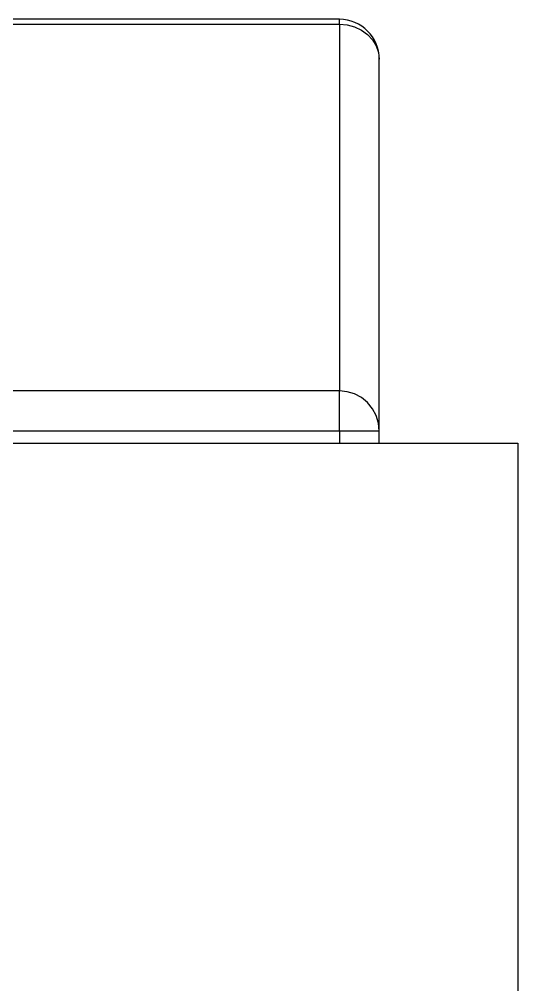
# Model space of a CAD drawing. Extents: x 2.75 to 8.34, y 2.35 to 7.17.
# Drawn here: x 7.8519 to 7.9006, y 3.9518 to 4.046 of the extents above; entities that cross this region are included whole.
import ezdxf

# ---------------------------------------------------------------- set-up
doc = ezdxf.new("R2010")
doc.units = 0
doc.header["$LTSCALE"] = 0.5
doc.layers.add('TANGENT_LINES', color=7, linetype='CONTINUOUS')
doc.layers.add('VISIBLE', color=7, linetype='CONTINUOUS')

msp = doc.modelspace()

# ---------------------------------------------------------------- linework, layer by layer
at = {"layer": 'TANGENT_LINES'}
for p, q in [((7.883191, 4.04555), (7.883191, 4.046028)), ((7.783503, 4.04555), (7.883191, 4.04555)), ((7.883191, 4.04555), (7.883191, 4.00974)), ((7.883191, 4.00974), (7.783503, 4.00974)), ((7.883191, 4.005834), (7.883191, 4.00974)), ((7.783503, 4.005834), (7.883191, 4.005834)), ((7.883191, 4.005834), (7.883191, 4.004633)), ((7.883191, 4.005834), (7.887097, 4.005834))]:
    msp.add_line(p, q, dxfattribs=at)
for points in [[(7.883191, 4.04555), (7.883953, 4.045484), (7.884686, 4.045289), (7.885361, 4.044972), (7.885953, 4.044546), (7.886439, 4.044026), (7.8868, 4.043434), (7.887022, 4.04279), (7.887097, 4.042121)], [(7.887097, 4.005834), (7.887022, 4.006596), (7.8868, 4.007329), (7.886439, 4.008004), (7.885953, 4.008596), (7.885361, 4.009082), (7.884686, 4.009442), (7.883953, 4.009665), (7.883191, 4.00974)]]:
    msp.add_lwpolyline(points, dxfattribs=at)
at = {"layer": 'VISIBLE'}
for p, q in [((7.883191, 4.046028), (7.783503, 4.046028)), ((7.887097, 4.005834), (7.887097, 4.042121)), ((7.887097, 4.004633), (7.887097, 4.005834)), ((7.654563, 4.004633), (7.900626, 4.004633)), ((7.900626, 4.004633), (7.900626, 3.807783))]:
    msp.add_line(p, q, dxfattribs=at)
msp.add_arc((7.883191, 4.042121), 0.003906, 0, 90, dxfattribs=at)

doc.saveas('drawing.dxf')
